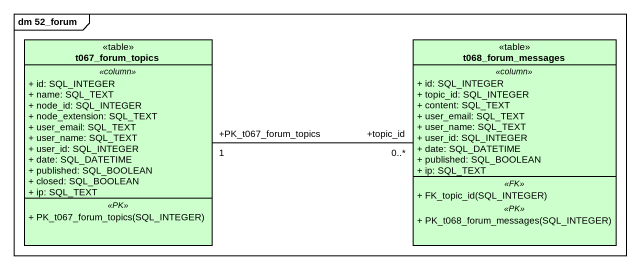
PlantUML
@startuml
mainframe dm 52_forum
hide circle
hide empty members
skinparam classAttributeIconSize 0
class t067_forum_topics <<table>> #CCFFCC {
  .. <<column>> ..
  + id: SQL_INTEGER
  + name: SQL_TEXT
  + node_id: SQL_INTEGER
  + node_extension: SQL_TEXT
  + user_email: SQL_TEXT
  + user_name: SQL_TEXT
  + user_id: SQL_INTEGER
  + date: SQL_DATETIME
  + published: SQL_BOOLEAN
  + closed: SQL_BOOLEAN
  + ip: SQL_TEXT
  .. <<PK>> ..
  + PK_t067_forum_topics(SQL_INTEGER)
}
class t068_forum_messages <<table>> #CCFFCC {
  .. <<column>> ..
  + id: SQL_INTEGER
  + topic_id: SQL_INTEGER
  + content: SQL_TEXT
  + user_email: SQL_TEXT
  + user_name: SQL_TEXT
  + user_id: SQL_INTEGER
  + date: SQL_DATETIME
  + published: SQL_BOOLEAN
  + ip: SQL_TEXT
  .. <<FK>> ..
  + FK_topic_id(SQL_INTEGER)
  .. <<PK>> ..
  + PK_t068_forum_messages(SQL_INTEGER)
}
t068_forum_messages "+topic_id\n0..*" -left- "+PK_t067_forum_topics\n1" t067_forum_topics
@enduml
